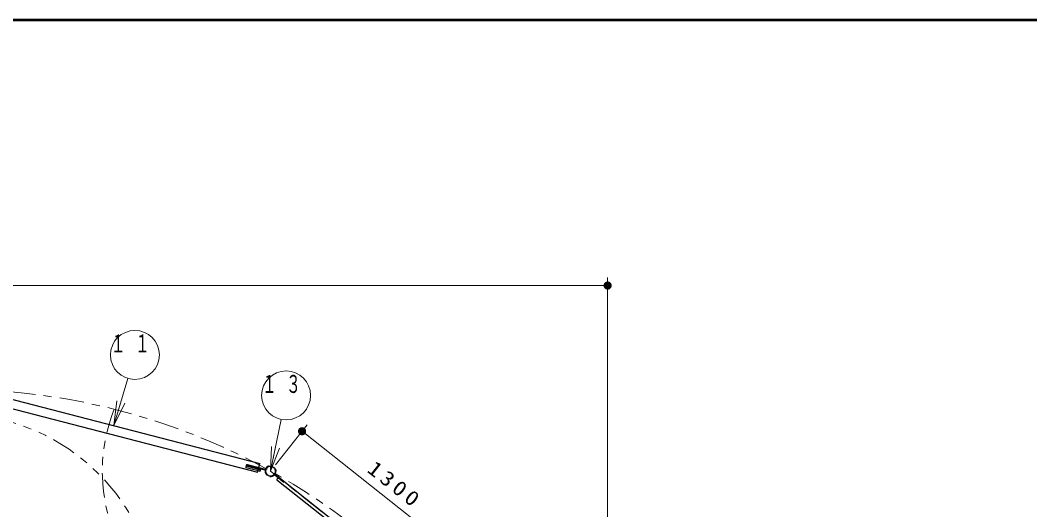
# Model space of a CAD drawing. Units: millimetres on the paper, scale 1:50. Extents: x -385 to 0, y -297 to 267.
# Drawn here: x -257.5 to -133.9, y 207.1 to 267 of the extents above; entities that cross this region are included whole.
import ezdxf

# ---------------------------------------------------------------- set-up
doc = ezdxf.new("R2010")
doc.units = ezdxf.units.MM
doc.linetypes.add('USER2', pattern=[6, 3, -1, 1, -1])
doc.linetypes.add('USER3', pattern=[8, 3, -1, 1, -1, 1, -1])
doc.layers.add('LY_1', color=7, linetype='Continuous', lineweight=25)
doc.styles.add('ＭＳ ゴシック', font='')
doc.styles.get('ＭＳ ゴシック').set_extended_font_data('MS Gothic')

# ---------------------------------------------------------------- blocks, each defined once
blk = doc.blocks.new('filled_dot')
at = {"color": 0, "linetype": 'Continuous', "lineweight": -2, "const_width": 1.25}
blk.add_lwpolyline([(-0.625, 0, 1), (0.625, 0, 1)], format="xyb", close=True, dxfattribs=at)

msp = doc.modelspace()

# ---------------------------------------------------------------- linework, layer by layer
at = {"layer": 'LY_1', "lineweight": 50}
msp.add_line((0, 267), (-385, 267), dxfattribs=at)
at = {"layer": 'LY_1', "lineweight": 13}
for p, q in [((-185.565, 142.851), (-185.565, 235.556)), ((-345.565, 234.556), (-185.565, 234.556)), ((-246.035, 217.428), (-244.301, 223.194)), ((-246.035, 217.428), (-245.65, 220.445)), ((-246.035, 217.428), (-245.171, 220.301)), ((-244.692, 220.157), (-246.035, 217.428)), ((-226.835, 211.851), (-225.538, 218.184)), ((-226.215, 212.635), (-222.356, 217.521)), ((-222.976, 216.736), (-202.573, 200.619)), ((-226.835, 211.851), (-226.723, 214.89)), ((-226.835, 211.851), (-226.233, 214.79)), ((-225.743, 214.689), (-226.835, 211.851))]:
    msp.add_line(p, q, dxfattribs=at)
at = {"layer": 'LY_1'}
for p, q in [((-263.96, 222.056), (-228.14, 212.808)), ((-264.235, 220.991), (-228.415, 211.743)), ((-228.415, 211.743), (-228.14, 212.808))]:
    msp.add_line(p, q, dxfattribs=at)
at = {"layer": 'LY_1', "color": 1}
for p, q in [((-229.79, 212.623), (-229.86, 212.351)), ((-229.702, 212.641), (-229.741, 212.651)), ((-228.171, 211.853), (-229.817, 212.278)), ((-229.674, 212.593), (-229.704, 212.476)), ((-229.704, 212.476), (-228.165, 212.079)), ((-228.165, 212.079), (-228.145, 212.157)), ((-228.048, 212.09), (-228.098, 211.897))]:
    msp.add_line(p, q, dxfattribs=at)
at = {"layer": 'LY_1', "color": 2}
for p, q in [((-229.658, 212.613), (-229.674, 212.551)), ((-227.491, 211.988), (-229.674, 212.551)), ((-227.475, 212.05), (-229.658, 212.613)), ((-227.266, 211.427), (-227.311, 211.381)), ((-227.006, 212.432), (-227.024, 212.493))]:
    msp.add_line(p, q, dxfattribs=at)
at = {"layer": 'LY_1', "linetype": 'USER2', "lineweight": 13}
msp.add_line((-206.433, 195.734), (-226.835, 211.851), dxfattribs=at)
at = {"layer": 'LY_1', "color": 253}
for p, q in [((-226.332, 211.413), (-225.206, 210.524)), ((-226.29, 211.462), (-225.167, 210.574)), ((-226.269, 212.065), (-226.209, 212.089)), ((-226.912, 211.251), (-226.921, 211.188)), ((-225.167, 210.574), (-225.206, 210.524))]:
    msp.add_line(p, q, dxfattribs=at)
at = {"layer": 'LY_1', "color": 4}
for p, q in [((-226.059, 210.816), (-225.824, 211.114)), ((-226.059, 210.816), (-207.619, 196.248)), ((-225.824, 211.114), (-207.384, 196.546))]:
    msp.add_line(p, q, dxfattribs=at)
at = {"layer": 'LY_1', "lineweight": 13}
for centre in [(-243.438, 226.067), (-224.936, 221.122)]:
    msp.add_circle(centre, 3, dxfattribs=at)
at = {"layer": 'LY_1', "linetype": 'USER2', "lineweight": 13}
msp.add_circle((-265.565, 141.851), 80, dxfattribs=at)
at = {"layer": 'LY_1'}
for centre in [(-226.835, 211.851), (-226.834, 211.851)]:
    msp.add_circle(centre, 0.605, dxfattribs=at)
at = {"layer": 'LY_1', "linetype": 'USER3', "lineweight": 13}
for centre, radius, start, end in [((-265.565, 193.851), 25, 322.41369, 123.4576), ((-226.835, 211.85), 20.605, 158.44319, 240.16837)]:
    msp.add_arc(centre, radius, start, end, dxfattribs=at)
at = {"layer": 'LY_1', "color": 1}
for centre, radius, start, end in [((-229.751, 212.613), 0.04, 75.5236, 165.5236), ((-229.712, 212.603), 0.04, 345.5236, 75.5236), ((-229.802, 212.336), 0.06, 165.5236, 255.5236), ((-228.156, 211.912), 0.06, 255.5236, 345.5236), ((-228.086, 212.1), 0.04, 345.5236, 75.5236)]:
    msp.add_arc(centre, radius, start, end, dxfattribs=at)
at = {"layer": 'LY_1', "color": 2}
for radius in [0.669, 0.605]:
    msp.add_arc((-226.835, 211.851), radius, 106.38007, 224.66713, dxfattribs=at)
at = {"layer": 'LY_1', "color": 253}
for radius in [0.669, 0.605]:
    msp.add_arc((-226.834, 211.851), radius, 262.54776, 20.83482, dxfattribs=at)

# ---------------------------------------------------------------- block references
at = {"layer": 'LY_1', "lineweight": 13, "xscale": 0.4, "yscale": 0.4}
for p, rotation in [((-185.565, 234.556), 180), ((-222.976, 216.736), 321.7)]:
    msp.add_blockref('filled_dot', p, dxfattribs=dict(at, rotation=rotation))

# ---------------------------------------------------------------- texts
at = {"layer": 'LY_1', "char_height": 2.199, "attachment_point": 2, "style": 'ＭＳ ゴシック'}
for s, insert in [('\\T1.64;\\W0.6;１１', (-243.438, 228.567)), ('\\T1.64;\\W0.6;１３', (-224.936, 223.622))]:
    msp.add_mtext(s, dxfattribs=dict(at, insert=insert))
at = {"layer": 'LY_1', "insert": (-212.155, 209.462), "char_height": 1.833, "attachment_point": 8, "rotation": 321.693, "style": 'ＭＳ ゴシック'}
msp.add_mtext('\\T1.33;\\W1.15;1300', dxfattribs=at)

doc.saveas('drawing.dxf')
